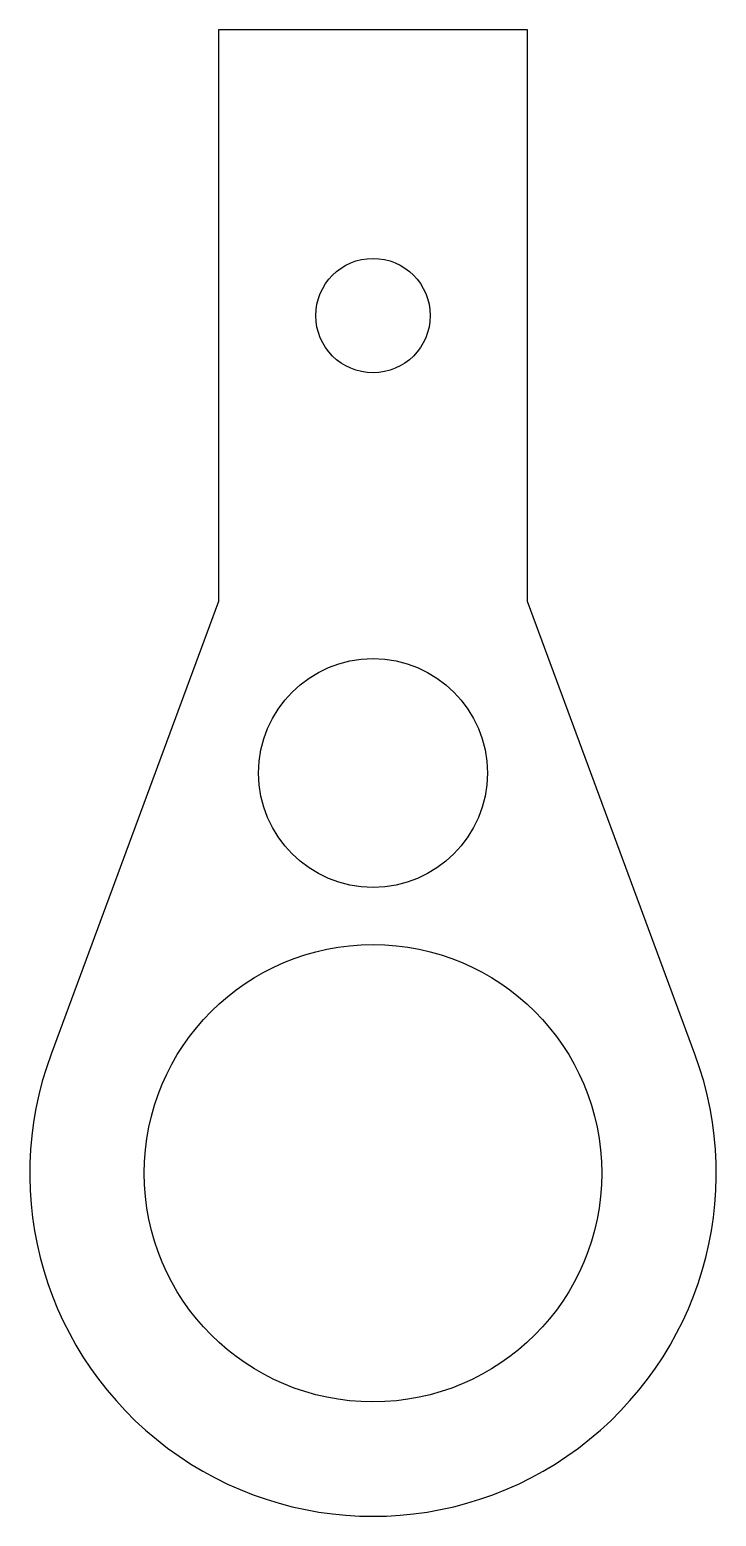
# Model space of a CAD drawing. Header units: metres. Extents: x -16 to 44, y -80 to 50.
import ezdxf

# ---------------------------------------------------------------- set-up
doc = ezdxf.new("R2010")
doc.units = ezdxf.units.M

msp = doc.modelspace()

# ---------------------------------------------------------------- linework, layer by layer
at = {"layer": 'PARAMETRIX'}
for p, q in [((27, 50), (0, 50)), ((0, 50), (0, 0)), ((27, 0), (27, 50)), ((0, 0), (-14.6387, -39.5975)), ((41.6387, -39.5975), (27, 0))]:
    msp.add_line(p, q, dxfattribs=at)
for centre, radius in [((13.5, 25), 5), ((13.5, -15), 10), ((13.5, -50), 20)]:
    msp.add_circle(centre, radius, dxfattribs=at)
msp.add_arc((13.5, -50), 30, 159.7112, 20.2888, dxfattribs=at)

doc.saveas('drawing.dxf')
